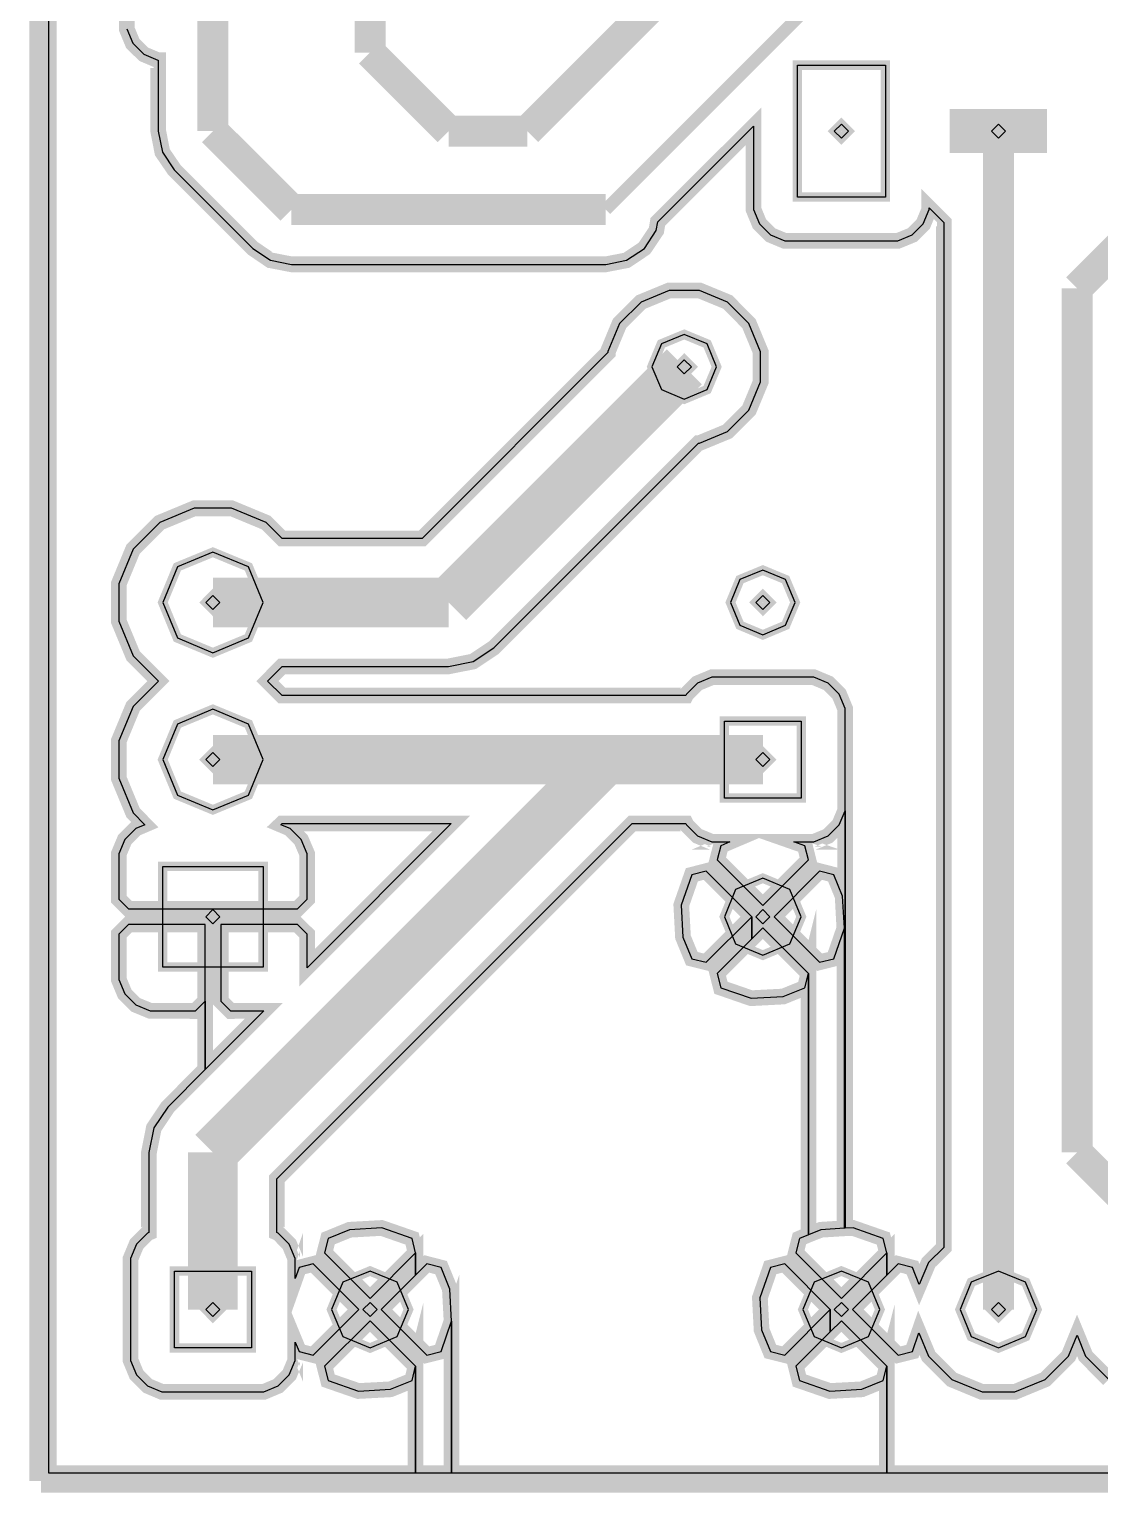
# Model space of a CAD drawing. Extents: x 0 to 6.22, y 0 to 4.04.
# Drawn here: x 2.116 to 2.797, y 2.058 to 2.989 of the extents above; entities that cross this region are included whole.
import ezdxf

# ---------------------------------------------------------------- set-up
doc = ezdxf.new("R2010")
doc.units = 0
doc.layers.get('0').update_dxf_attribs({"linetype": 'CONTINUOUS'})

msp = doc.modelspace()

# ---------------------------------------------------------------- linework, layer by layer
at = {"color": 0}
for points, const_width in [([(2.1231, 2.065), (2.1231, 4.03353)], 0.015), ([(3.41151, 2.07004), (2.66151, 2.07004), (2.66151, 2.13803), (2.63249, 2.16699), (2.62537, 2.15994), (2.62537, 2.1741), (2.5964, 2.20313), (2.58729, 2.20079), (2.58062, 2.18153), (2.58171, 2.16114), (2.58729, 2.1474), (2.5964, 2.14513), (2.62537, 2.1741), (2.62537, 2.15994), (2.60351, 2.13803), (2.60579, 2.1289), (2.62511, 2.12224), (2.64551, 2.12332), (2.65918, 2.1289), (2.66151, 2.13803), (2.66151, 2.07004), (2.38439, 2.07004), (2.38439, 2.16672), (2.38331, 2.18713), (2.37771, 2.20079), (2.3686, 2.20313), (2.36149, 2.19601), (2.36149, 2.21024), (2.35921, 2.21929), (2.3399, 2.22601), (2.3195, 2.22487), (2.30583, 2.21929), (2.3035, 2.21024), (2.33251, 2.18121), (2.36149, 2.21024), (2.36149, 2.19601), (2.33963, 2.1741), (2.3686, 2.14513), (2.37771, 2.1474), (2.38439, 2.16672), (2.38439, 2.07004), (2.36149, 2.07004), (2.36149, 2.13803), (2.33251, 2.16699), (2.3035, 2.13803), (2.30583, 2.1289), (2.32508, 2.12224), (2.34549, 2.12332), (2.35921, 2.1289), (2.36149, 2.13803), (2.36149, 2.07004), (2.1281, 2.07004), (2.1281, 4.02854)], 0.01), ([(3.41151, 2.07004), (2.66151, 2.07004), (2.66151, 2.13803), (2.63249, 2.16699), (2.62537, 2.15994), (2.62537, 2.1741), (2.5964, 2.20313), (2.58729, 2.20079), (2.58062, 2.18153), (2.58171, 2.16114), (2.58729, 2.1474), (2.5964, 2.14513), (2.62537, 2.1741), (2.62537, 2.15994), (2.60351, 2.13803), (2.60579, 2.1289), (2.62511, 2.12224), (2.64551, 2.12332), (2.65918, 2.1289), (2.66151, 2.13803), (2.66151, 2.07004), (2.38439, 2.07004), (2.38439, 2.16672), (2.38331, 2.18713), (2.37771, 2.20079), (2.3686, 2.20313), (2.36149, 2.19601), (2.36149, 2.21024), (2.35921, 2.21929), (2.3399, 2.22601), (2.3195, 2.22487), (2.30583, 2.21929), (2.3035, 2.21024), (2.33251, 2.18121), (2.36149, 2.21024), (2.36149, 2.19601), (2.33963, 2.1741), (2.3686, 2.14513), (2.37771, 2.1474), (2.38439, 2.16672), (2.38439, 2.07004), (2.36149, 2.07004), (2.36149, 2.13803), (2.33251, 2.16699), (2.3035, 2.13803), (2.30583, 2.1289), (2.32508, 2.12224), (2.34549, 2.12332), (2.35921, 2.1289), (2.36149, 2.13803), (2.36149, 2.07004), (2.1281, 2.07004), (2.1281, 4.02854)], 0.006), ([(2.43251, 2.9241), (2.63249, 3.12414)], 0.0197), ([(2.17763, 3.05914), (2.17763, 2.98921), (2.18142, 2.98003), (2.18842, 2.97304), (2.19749, 2.96918), (2.19769, 2.96918), (2.19769, 2.9241), (2.20031, 2.91069), (2.2079, 2.89953), (2.25792, 2.8495), (2.2691, 2.8419), (2.26921, 2.8419), (2.2825, 2.83931), (2.48247, 2.83931), (2.49582, 2.8419), (2.50711, 2.8495), (2.51471, 2.86079), (2.51568, 2.86643), (2.57661, 2.92719), (2.57661, 2.87418), (2.5804, 2.86501), (2.5874, 2.85801), (2.59651, 2.85422), (2.6684, 2.85422), (2.67763, 2.85801), (2.68463, 2.86501), (2.68842, 2.87414), (2.68842, 2.87532), (2.69769, 2.866), (2.69769, 2.2136), (2.68799, 2.20394), (2.68207, 2.18994), (2.67768, 2.20079), (2.66863, 2.20313), (2.66151, 2.19601), (2.66151, 2.21024), (2.65918, 2.21929), (2.63992, 2.22601), (2.63487, 2.22581), (2.63487, 2.55653), (2.63108, 2.56569), (2.62408, 2.57269), (2.61501, 2.5765), (2.55007, 2.5765), (2.5409, 2.57269), (2.5339, 2.56569), (2.53347, 2.56483), (2.27647, 2.56483), (2.26719, 2.57411), (2.27647, 2.58344), (2.38249, 2.58344), (2.39811, 2.58653), (2.41129, 2.59532), (2.5415, 2.72553), (2.5421, 2.72553), (2.56, 2.73292), (2.57368, 2.74653), (2.58111, 2.76443), (2.58111, 2.78369), (2.57368, 2.8016), (2.56011, 2.81532), (2.54221, 2.82269), (2.52289, 2.82269), (2.50499, 2.81532), (2.49132, 2.80171), (2.48389, 2.78381), (2.48389, 2.7831), (2.36561, 2.66482), (2.27647, 2.66482), (2.26639, 2.67492), (2.24442, 2.68403), (2.2206, 2.68403), (2.19862, 2.67492), (2.18169, 2.65804), (2.17258, 2.63601), (2.17258, 2.61219), (2.18169, 2.59022), (2.19781, 2.57411), (2.18169, 2.558), (2.17258, 2.53603), (2.17258, 2.51221), (2.18169, 2.49024), (2.18918, 2.48269), (2.18338, 2.48019), (2.17638, 2.47319), (2.17258, 2.46414), (2.17258, 2.45421), (2.17253, 2.43533), (2.17871, 2.4291), (2.28629, 2.4291), (2.29249, 2.43533), (2.29243, 2.45421), (2.29243, 2.46414), (2.28857, 2.47319), (2.28157, 2.48019), (2.27572, 2.48269), (2.27647, 2.4834), (2.38422, 2.4834), (2.29243, 2.3916), (2.29243, 2.39404), (2.29249, 2.41292), (2.28629, 2.41911), (2.23753, 2.41911), (2.23753, 2.37033), (2.24371, 2.3641), (2.26492, 2.36421), (2.22749, 2.32682), (2.22749, 2.41911), (2.17871, 2.41911), (2.17253, 2.41292), (2.17258, 2.39404), (2.17258, 2.38411), (2.17638, 2.375), (2.18338, 2.368), (2.1926, 2.36421), (2.22131, 2.3641), (2.22749, 2.37033), (2.22749, 2.32682), (2.20372, 2.3029), (2.19488, 2.28971), (2.19179, 2.27408), (2.19179, 2.22308), (2.19092, 2.22271), (2.18392, 2.21571), (2.18012, 2.2066), (2.18012, 2.14171), (2.18392, 2.13254), (2.19092, 2.12554), (2.19997, 2.12169), (2.26492, 2.12169), (2.27408, 2.12554), (2.28108, 2.13254), (2.28489, 2.1416), (2.28489, 2.15332), (2.28733, 2.1474), (2.29639, 2.14513), (2.32542, 2.1741), (2.29639, 2.20313), (2.28733, 2.20079), (2.28489, 2.1939), (2.28489, 2.20654), (2.28108, 2.21571), (2.27408, 2.22271), (2.27322, 2.22308), (2.27322, 2.25732), (2.49929, 2.4834), (2.53347, 2.4834), (2.5339, 2.48253), (2.5409, 2.47553), (2.55003, 2.47174), (2.56158, 2.47174), (2.55583, 2.46929), (2.5535, 2.46024), (2.58251, 2.43121), (2.61149, 2.46024), (2.60921, 2.46929), (2.60221, 2.47174), (2.6149, 2.47174), (2.62408, 2.47553), (2.63108, 2.48253), (2.63487, 2.4916), (2.63487, 2.22581), (2.63439, 2.22581), (2.63439, 2.41672), (2.63331, 2.43713), (2.62771, 2.45079), (2.6186, 2.45313), (2.58963, 2.4241), (2.6186, 2.39513), (2.62771, 2.3974), (2.63439, 2.41672), (2.63439, 2.22581), (2.61951, 2.22487), (2.61149, 2.22174), (2.61149, 2.38803), (2.58251, 2.41699), (2.57542, 2.40994), (2.57542, 2.4241), (2.54639, 2.45313), (2.53733, 2.45079), (2.5306, 2.43153), (2.53168, 2.41114), (2.53733, 2.3974), (2.54639, 2.39513), (2.57542, 2.4241), (2.57542, 2.40994), (2.5535, 2.38803), (2.55583, 2.3789), (2.57508, 2.37224), (2.59549, 2.37332), (2.60921, 2.3789), (2.61149, 2.38803), (2.61149, 2.22174), (2.60579, 2.21929), (2.60351, 2.21024), (2.63249, 2.18121), (2.66151, 2.21024), (2.66151, 2.19601), (2.6396, 2.1741), (2.66863, 2.14513), (2.67768, 2.1474), (2.68181, 2.15929), (2.68799, 2.14442), (2.70269, 2.12961), (2.722, 2.12164), (2.74289, 2.12164), (2.76221, 2.12961), (2.77701, 2.14432), (2.7825, 2.15771), (2.78797, 2.14442), (2.80268, 2.12961)], 0.01), ([(2.17763, 3.05914), (2.17763, 2.98921), (2.18142, 2.98003), (2.18842, 2.97304), (2.19749, 2.96918), (2.19769, 2.96918), (2.19769, 2.9241), (2.20031, 2.91069), (2.2079, 2.89953), (2.25792, 2.8495), (2.2691, 2.8419), (2.26921, 2.8419), (2.2825, 2.83931), (2.48247, 2.83931), (2.49582, 2.8419), (2.50711, 2.8495), (2.51471, 2.86079), (2.51568, 2.86643), (2.57661, 2.92719), (2.57661, 2.87418), (2.5804, 2.86501), (2.5874, 2.85801), (2.59651, 2.85422), (2.6684, 2.85422), (2.67763, 2.85801), (2.68463, 2.86501), (2.68842, 2.87414), (2.68842, 2.87532), (2.69769, 2.866), (2.69769, 2.2136), (2.68799, 2.20394), (2.68207, 2.18994), (2.67768, 2.20079), (2.66863, 2.20313), (2.66151, 2.19601), (2.66151, 2.21024), (2.65918, 2.21929), (2.63992, 2.22601), (2.63487, 2.22581), (2.63487, 2.55653), (2.63108, 2.56569), (2.62408, 2.57269), (2.61501, 2.5765), (2.55007, 2.5765), (2.5409, 2.57269), (2.5339, 2.56569), (2.53347, 2.56483), (2.27647, 2.56483), (2.26719, 2.57411), (2.27647, 2.58344), (2.38249, 2.58344), (2.39811, 2.58653), (2.41129, 2.59532), (2.5415, 2.72553), (2.5421, 2.72553), (2.56, 2.73292), (2.57368, 2.74653), (2.58111, 2.76443), (2.58111, 2.78369), (2.57368, 2.8016), (2.56011, 2.81532), (2.54221, 2.82269), (2.52289, 2.82269), (2.50499, 2.81532), (2.49132, 2.80171), (2.48389, 2.78381), (2.48389, 2.7831), (2.36561, 2.66482), (2.27647, 2.66482), (2.26639, 2.67492), (2.24442, 2.68403), (2.2206, 2.68403), (2.19862, 2.67492), (2.18169, 2.65804), (2.17258, 2.63601), (2.17258, 2.61219), (2.18169, 2.59022), (2.19781, 2.57411), (2.18169, 2.558), (2.17258, 2.53603), (2.17258, 2.51221), (2.18169, 2.49024), (2.18918, 2.48269), (2.18338, 2.48019), (2.17638, 2.47319), (2.17258, 2.46414), (2.17258, 2.45421), (2.17253, 2.43533), (2.17871, 2.4291), (2.28629, 2.4291), (2.29249, 2.43533), (2.29243, 2.45421), (2.29243, 2.46414), (2.28857, 2.47319), (2.28157, 2.48019), (2.27572, 2.48269), (2.27647, 2.4834), (2.38422, 2.4834), (2.29243, 2.3916), (2.29243, 2.39404), (2.29249, 2.41292), (2.28629, 2.41911), (2.23753, 2.41911), (2.23753, 2.37033), (2.24371, 2.3641), (2.26492, 2.36421), (2.22749, 2.32682), (2.22749, 2.41911), (2.17871, 2.41911), (2.17253, 2.41292), (2.17258, 2.39404), (2.17258, 2.38411), (2.17638, 2.375), (2.18338, 2.368), (2.1926, 2.36421), (2.22131, 2.3641), (2.22749, 2.37033), (2.22749, 2.32682), (2.20372, 2.3029), (2.19488, 2.28971), (2.19179, 2.27408), (2.19179, 2.22308), (2.19092, 2.22271), (2.18392, 2.21571), (2.18012, 2.2066), (2.18012, 2.14171), (2.18392, 2.13254), (2.19092, 2.12554), (2.19997, 2.12169), (2.26492, 2.12169), (2.27408, 2.12554), (2.28108, 2.13254), (2.28489, 2.1416), (2.28489, 2.15332), (2.28733, 2.1474), (2.29639, 2.14513), (2.32542, 2.1741), (2.29639, 2.20313), (2.28733, 2.20079), (2.28489, 2.1939), (2.28489, 2.20654), (2.28108, 2.21571), (2.27408, 2.22271), (2.27322, 2.22308), (2.27322, 2.25732), (2.49929, 2.4834), (2.53347, 2.4834), (2.5339, 2.48253), (2.5409, 2.47553), (2.55003, 2.47174), (2.56158, 2.47174), (2.55583, 2.46929), (2.5535, 2.46024), (2.58251, 2.43121), (2.61149, 2.46024), (2.60921, 2.46929), (2.60221, 2.47174), (2.6149, 2.47174), (2.62408, 2.47553), (2.63108, 2.48253), (2.63487, 2.4916), (2.63487, 2.22581), (2.63439, 2.22581), (2.63439, 2.41672), (2.63331, 2.43713), (2.62771, 2.45079), (2.6186, 2.45313), (2.58963, 2.4241), (2.6186, 2.39513), (2.62771, 2.3974), (2.63439, 2.41672), (2.63439, 2.22581), (2.61951, 2.22487), (2.61149, 2.22174), (2.61149, 2.38803), (2.58251, 2.41699), (2.57542, 2.40994), (2.57542, 2.4241), (2.54639, 2.45313), (2.53733, 2.45079), (2.5306, 2.43153), (2.53168, 2.41114), (2.53733, 2.3974), (2.54639, 2.39513), (2.57542, 2.4241), (2.57542, 2.40994), (2.5535, 2.38803), (2.55583, 2.3789), (2.57508, 2.37224), (2.59549, 2.37332), (2.60921, 2.3789), (2.61149, 2.38803), (2.61149, 2.22174), (2.60579, 2.21929), (2.60351, 2.21024), (2.63249, 2.18121), (2.66151, 2.21024), (2.66151, 2.19601), (2.6396, 2.1741), (2.66863, 2.14513), (2.67768, 2.1474), (2.68181, 2.15929), (2.68799, 2.14442), (2.70269, 2.12961), (2.722, 2.12164), (2.74289, 2.12164), (2.76221, 2.12961), (2.77701, 2.14432), (2.7825, 2.15771), (2.78797, 2.14442), (2.80268, 2.12961)], 0.006), ([(2.23247, 2.9241), (2.23247, 3.02408)], 0.0197), ([(2.33251, 3.02408), (2.33251, 2.97412)], 0.0197), ([(2.63249, 3.02408), (2.48247, 2.87414)], 0.008), ([(2.33251, 2.97412), (2.38249, 2.9241)], 0.0197), ([(2.73247, 2.9381), (2.73247, 2.9101)], 0.062), ([(2.2825, 2.87414), (2.23247, 2.9241)], 0.0197), ([(2.38249, 2.9241), (2.43251, 2.9241)], 0.0197), ([(2.73247, 2.9241), (2.73247, 2.1741)], 0.0197), ([(2.48247, 2.87414), (2.2825, 2.87414)], 0.0197), ([(2.83251, 2.87414), (2.7825, 2.82411)], 0.0197), ([(2.7825, 2.82411), (2.7825, 2.32411)], 0.0197), ([(2.55311, 2.77408), (2.54704, 2.78868), (2.5325, 2.79471), (2.5179, 2.78868), (2.51187, 2.77408), (2.5179, 2.7596), (2.5325, 2.75353), (2.54704, 2.7596), (2.55311, 2.77408)], 0.006), ([(2.5325, 2.77408), (2.38249, 2.62414)], 0.0315), ([(2.26449, 2.62414), (2.2551, 2.64675), (2.23247, 2.65608), (2.20985, 2.64675), (2.20053, 2.62414), (2.20985, 2.60151), (2.23247, 2.59212), (2.2551, 2.60151), (2.26449, 2.62414)], 0.006), ([(2.60308, 2.62414), (2.597, 2.63867), (2.58251, 2.64469), (2.56793, 2.63867), (2.5619, 2.62414), (2.56793, 2.6096), (2.58251, 2.60351), (2.597, 2.6096), (2.60308, 2.62414)], 0.006), ([(2.38249, 2.62414), (2.23247, 2.62414)], 0.0315), ([(2.26449, 2.52408), (2.2551, 2.54676), (2.23247, 2.5561), (2.20985, 2.54676), (2.20053, 2.52408), (2.20985, 2.50151), (2.23247, 2.49214), (2.2551, 2.50151), (2.26449, 2.52408)], 0.006), ([(2.58251, 2.52408), (2.23247, 2.52408)], 0.0315), ([(2.23247, 2.27408), (2.48247, 2.52408)], 0.0315), ([(2.48247, 2.52408), (2.58251, 2.52408)], 0.0315), ([(2.60699, 2.4241), (2.59978, 2.44146), (2.58251, 2.44862), (2.56515, 2.44146), (2.558, 2.4241), (2.56515, 2.40685), (2.58251, 2.39962), (2.59978, 2.40685), (2.60699, 2.4241)], 0.006), ([(2.7825, 2.32411), (2.7825, 2.27408)], 0.0197), ([(2.23247, 2.1741), (2.23247, 2.27408)], 0.0315), ([(2.7825, 2.27408), (2.83251, 2.22412)], 0.0197), ([(2.35699, 2.1741), (2.34978, 2.19146), (2.33251, 2.19862), (2.31515, 2.19146), (2.308, 2.1741), (2.31515, 2.15685), (2.33251, 2.14962), (2.34978, 2.15685), (2.35699, 2.1741)], 0.006), ([(2.65701, 2.1741), (2.64979, 2.19146), (2.63249, 2.19862), (2.61518, 2.19146), (2.60801, 2.1741), (2.61518, 2.15685), (2.63249, 2.14962), (2.64979, 2.15685), (2.65701, 2.1741)], 0.006), ([(2.757, 2.1741), (2.74978, 2.19146), (2.73247, 2.19862), (2.71517, 2.19146), (2.70801, 2.1741), (2.71517, 2.15685), (2.73247, 2.14962), (2.74978, 2.15685), (2.757, 2.1741)], 0.006), ([(4.09158, 2.065), (2.1231, 2.065)], 0.015)]:
    msp.add_lwpolyline(points, dxfattribs=dict(at, const_width=const_width))
for points in [[(3.41151, 2.07004), (2.66151, 2.07004), (2.66151, 2.13803), (2.63249, 2.16699), (2.62537, 2.15994), (2.62537, 2.1741), (2.5964, 2.20313), (2.58729, 2.20079), (2.58062, 2.18153), (2.58171, 2.16114), (2.58729, 2.1474), (2.5964, 2.14513), (2.62537, 2.1741), (2.62537, 2.15994), (2.60351, 2.13803), (2.60579, 2.1289), (2.62511, 2.12224), (2.64551, 2.12332), (2.65918, 2.1289), (2.66151, 2.13803), (2.66151, 2.07004), (2.38439, 2.07004), (2.38439, 2.16672), (2.38331, 2.18713), (2.37771, 2.20079), (2.3686, 2.20313), (2.36149, 2.19601), (2.36149, 2.21024), (2.35921, 2.21929), (2.3399, 2.22601), (2.3195, 2.22487), (2.30583, 2.21929), (2.3035, 2.21024), (2.33251, 2.18121), (2.36149, 2.21024), (2.36149, 2.19601), (2.33963, 2.1741), (2.3686, 2.14513), (2.37771, 2.1474), (2.38439, 2.16672), (2.38439, 2.07004), (2.36149, 2.07004), (2.36149, 2.13803), (2.33251, 2.16699), (2.3035, 2.13803), (2.30583, 2.1289), (2.32508, 2.12224), (2.34549, 2.12332), (2.35921, 2.1289), (2.36149, 2.13803), (2.36149, 2.07004), (2.1281, 2.07004), (2.1281, 4.02854)], [(2.17763, 2.98921), (2.18142, 2.98003), (2.18842, 2.97304), (2.19749, 2.96918), (2.19769, 2.96918), (2.19769, 2.9241), (2.20031, 2.91069), (2.2079, 2.89953), (2.25792, 2.8495), (2.2691, 2.8419), (2.26921, 2.8419), (2.2825, 2.83931), (2.48247, 2.83931), (2.49582, 2.8419), (2.50711, 2.8495), (2.51471, 2.86079), (2.51568, 2.86643), (2.57661, 2.92719), (2.57661, 2.87418), (2.5804, 2.86501), (2.5874, 2.85801), (2.59651, 2.85422), (2.6684, 2.85422), (2.67763, 2.85801), (2.68463, 2.86501), (2.68842, 2.87414), (2.68842, 2.87532), (2.69769, 2.866), (2.69769, 2.2136), (2.68799, 2.20394), (2.68207, 2.18994), (2.67768, 2.20079), (2.66863, 2.20313), (2.66151, 2.19601), (2.66151, 2.21024), (2.65918, 2.21929), (2.63992, 2.22601), (2.63487, 2.22581), (2.63487, 2.55653), (2.63108, 2.56569), (2.62408, 2.57269), (2.61501, 2.5765), (2.55007, 2.5765), (2.5409, 2.57269), (2.5339, 2.56569), (2.53347, 2.56483), (2.27647, 2.56483), (2.26719, 2.57411), (2.27647, 2.58344), (2.38249, 2.58344), (2.39811, 2.58653), (2.41129, 2.59532), (2.5415, 2.72553), (2.5421, 2.72553), (2.56, 2.73292), (2.57368, 2.74653), (2.58111, 2.76443), (2.58111, 2.78369), (2.57368, 2.8016), (2.56011, 2.81532), (2.54221, 2.82269), (2.52289, 2.82269), (2.50499, 2.81532), (2.49132, 2.80171), (2.48389, 2.78381), (2.48389, 2.7831), (2.36561, 2.66482), (2.27647, 2.66482), (2.26639, 2.67492), (2.24442, 2.68403), (2.2206, 2.68403), (2.19862, 2.67492), (2.18169, 2.65804), (2.17258, 2.63601), (2.17258, 2.61219), (2.18169, 2.59022), (2.19781, 2.57411), (2.18169, 2.558), (2.17258, 2.53603), (2.17258, 2.51221), (2.18169, 2.49024), (2.18918, 2.48269), (2.18338, 2.48019), (2.17638, 2.47319), (2.17258, 2.46414), (2.17258, 2.45421), (2.17253, 2.43533), (2.17871, 2.4291), (2.28629, 2.4291), (2.29249, 2.43533), (2.29243, 2.45421), (2.29243, 2.46414), (2.28857, 2.47319), (2.28157, 2.48019), (2.27572, 2.48269), (2.27647, 2.4834), (2.38422, 2.4834), (2.29243, 2.3916), (2.29243, 2.39404), (2.29249, 2.41292), (2.28629, 2.41911), (2.23753, 2.41911), (2.23753, 2.37033), (2.24371, 2.3641), (2.26492, 2.36421), (2.22749, 2.32682), (2.22749, 2.41911), (2.17871, 2.41911), (2.17253, 2.41292), (2.17258, 2.39404), (2.17258, 2.38411), (2.17638, 2.375), (2.18338, 2.368), (2.1926, 2.36421), (2.22131, 2.3641), (2.22749, 2.37033), (2.22749, 2.32682), (2.20372, 2.3029), (2.19488, 2.28971), (2.19179, 2.27408), (2.19179, 2.22308), (2.19092, 2.22271), (2.18392, 2.21571), (2.18012, 2.2066), (2.18012, 2.14171), (2.18392, 2.13254), (2.19092, 2.12554), (2.19997, 2.12169), (2.26492, 2.12169), (2.27408, 2.12554), (2.28108, 2.13254), (2.28489, 2.1416), (2.28489, 2.15332), (2.28733, 2.1474), (2.29639, 2.14513), (2.32542, 2.1741), (2.29639, 2.20313), (2.28733, 2.20079), (2.28489, 2.1939), (2.28489, 2.20654), (2.28108, 2.21571), (2.27408, 2.22271), (2.27322, 2.22308), (2.27322, 2.25732), (2.49929, 2.4834), (2.53347, 2.4834), (2.5339, 2.48253), (2.5409, 2.47553), (2.55003, 2.47174), (2.56158, 2.47174), (2.55583, 2.46929), (2.5535, 2.46024), (2.58251, 2.43121), (2.61149, 2.46024), (2.60921, 2.46929), (2.60221, 2.47174), (2.6149, 2.47174), (2.62408, 2.47553), (2.63108, 2.48253), (2.63487, 2.4916), (2.63487, 2.22581), (2.63439, 2.22581), (2.63439, 2.41672), (2.63331, 2.43713), (2.62771, 2.45079), (2.6186, 2.45313), (2.58963, 2.4241), (2.6186, 2.39513), (2.62771, 2.3974), (2.63439, 2.41672), (2.63439, 2.22581), (2.61951, 2.22487), (2.61149, 2.22174), (2.61149, 2.38803), (2.58251, 2.41699), (2.57542, 2.40994), (2.57542, 2.4241), (2.54639, 2.45313), (2.53733, 2.45079), (2.5306, 2.43153), (2.53168, 2.41114), (2.53733, 2.3974), (2.54639, 2.39513), (2.57542, 2.4241), (2.57542, 2.40994), (2.5535, 2.38803), (2.55583, 2.3789), (2.57508, 2.37224), (2.59549, 2.37332), (2.60921, 2.3789), (2.61149, 2.38803), (2.61149, 2.22174), (2.60579, 2.21929), (2.60351, 2.21024), (2.63249, 2.18121), (2.66151, 2.21024), (2.66151, 2.19601), (2.6396, 2.1741), (2.66863, 2.14513), (2.67768, 2.1474), (2.68181, 2.15929), (2.68799, 2.14442), (2.70269, 2.12961), (2.722, 2.12164), (2.74289, 2.12164), (2.76221, 2.12961), (2.77701, 2.14432), (2.7825, 2.15771), (2.78797, 2.14442), (2.80268, 2.12961)], [(2.55311, 2.77408), (2.54704, 2.78868), (2.5325, 2.79471), (2.5179, 2.78868), (2.51187, 2.77408), (2.5179, 2.7596), (2.5325, 2.75353), (2.54704, 2.7596), (2.55311, 2.77408)], [(2.26449, 2.62414), (2.2551, 2.64675), (2.23247, 2.65608), (2.20985, 2.64675), (2.20053, 2.62414), (2.20985, 2.60151), (2.23247, 2.59212), (2.2551, 2.60151), (2.26449, 2.62414)], [(2.60308, 2.62414), (2.597, 2.63867), (2.58251, 2.64469), (2.56793, 2.63867), (2.5619, 2.62414), (2.56793, 2.6096), (2.58251, 2.60351), (2.597, 2.6096), (2.60308, 2.62414)], [(2.26449, 2.52408), (2.2551, 2.54676), (2.23247, 2.5561), (2.20985, 2.54676), (2.20053, 2.52408), (2.20985, 2.50151), (2.23247, 2.49214), (2.2551, 2.50151), (2.26449, 2.52408)], [(2.60699, 2.4241), (2.59978, 2.44146), (2.58251, 2.44862), (2.56515, 2.44146), (2.558, 2.4241), (2.56515, 2.40685), (2.58251, 2.39962), (2.59978, 2.40685), (2.60699, 2.4241)], [(2.35699, 2.1741), (2.34978, 2.19146), (2.33251, 2.19862), (2.31515, 2.19146), (2.308, 2.1741), (2.31515, 2.15685), (2.33251, 2.14962), (2.34978, 2.15685), (2.35699, 2.1741)], [(2.65701, 2.1741), (2.64979, 2.19146), (2.63249, 2.19862), (2.61518, 2.19146), (2.60801, 2.1741), (2.61518, 2.15685), (2.63249, 2.14962), (2.64979, 2.15685), (2.65701, 2.1741)], [(2.757, 2.1741), (2.74978, 2.19146), (2.73247, 2.19862), (2.71517, 2.19146), (2.70801, 2.1741), (2.71517, 2.15685), (2.73247, 2.14962), (2.74978, 2.15685), (2.757, 2.1741)]]:
    msp.add_lwpolyline(points, dxfattribs=at)
at = {"color": 0, "const_width": 0.006}
for points in [[(2.60449, 2.9661), (2.60449, 2.88211), (2.66049, 2.88211), (2.66049, 2.9661), (2.60449, 2.9661)], [(2.558, 2.54861), (2.558, 2.49963), (2.60699, 2.49963), (2.60699, 2.54861), (2.558, 2.54861)], [(2.20053, 2.45611), (2.20053, 2.39208), (2.26449, 2.39208), (2.26449, 2.45611), (2.20053, 2.45611)], [(2.20801, 2.19862), (2.20801, 2.14962), (2.257, 2.14962), (2.257, 2.19862), (2.20801, 2.19862)]]:
    msp.add_lwpolyline(points, close=True, dxfattribs=at)
at = {"color": 0}
for points in [[(2.60449, 2.9661), (2.66049, 2.9661), (2.66049, 2.88211), (2.60449, 2.88211), (2.60449, 2.9661)], [(2.558, 2.54861), (2.60699, 2.54861), (2.60699, 2.49963), (2.558, 2.49963), (2.558, 2.54861)], [(2.20053, 2.45611), (2.26449, 2.45611), (2.26449, 2.39208), (2.20053, 2.39208), (2.20053, 2.45611)], [(2.20801, 2.19862), (2.257, 2.19862), (2.257, 2.14962), (2.20801, 2.14962), (2.20801, 2.19862)]]:
    msp.add_lwpolyline(points, close=True, dxfattribs=at)
at = {"color": 7, "const_width": 0.006}
for points in [[(2.63699, 2.9241), (2.63249, 2.9286), (2.62799, 2.9241), (2.63249, 2.9196), (2.63699, 2.9241)], [(2.73697, 2.9241), (2.73247, 2.9286), (2.72803, 2.9241), (2.73247, 2.9196), (2.73697, 2.9241)], [(2.537, 2.77408), (2.5325, 2.7786), (2.528, 2.77408), (2.5325, 2.76964), (2.537, 2.77408)], [(2.23697, 2.62414), (2.23247, 2.62864), (2.22803, 2.62414), (2.23247, 2.61963), (2.23697, 2.62414)], [(2.58703, 2.62414), (2.58251, 2.62864), (2.57801, 2.62414), (2.58251, 2.61963), (2.58703, 2.62414)], [(2.23697, 2.52408), (2.23247, 2.5286), (2.22803, 2.52408), (2.23247, 2.51964), (2.23697, 2.52408)], [(2.58703, 2.52408), (2.58251, 2.5286), (2.57801, 2.52408), (2.58251, 2.51964), (2.58703, 2.52408)], [(2.23697, 2.4241), (2.23247, 2.4286), (2.22803, 2.4241), (2.23247, 2.4196), (2.23697, 2.4241)], [(2.58703, 2.4241), (2.58251, 2.4286), (2.57801, 2.4241), (2.58251, 2.4196), (2.58703, 2.4241)], [(2.23697, 2.1741), (2.23247, 2.1786), (2.22803, 2.1741), (2.23247, 2.1696), (2.23697, 2.1741)], [(2.33703, 2.1741), (2.33251, 2.1786), (2.32801, 2.1741), (2.33251, 2.1696), (2.33703, 2.1741)], [(2.63699, 2.1741), (2.63249, 2.1786), (2.62799, 2.1741), (2.63249, 2.1696), (2.63699, 2.1741)], [(2.73697, 2.1741), (2.73247, 2.1786), (2.72803, 2.1741), (2.73247, 2.1696), (2.73697, 2.1741)]]:
    msp.add_lwpolyline(points, dxfattribs=at)
at = {"color": 7}
for points in [[(2.63699, 2.9241), (2.63249, 2.9286), (2.62799, 2.9241), (2.63249, 2.9196), (2.63699, 2.9241)], [(2.73697, 2.9241), (2.73247, 2.9286), (2.72803, 2.9241), (2.73247, 2.9196), (2.73697, 2.9241)], [(2.537, 2.77408), (2.5325, 2.7786), (2.528, 2.77408), (2.5325, 2.76964), (2.537, 2.77408)], [(2.23697, 2.62414), (2.23247, 2.62864), (2.22803, 2.62414), (2.23247, 2.61963), (2.23697, 2.62414)], [(2.58703, 2.62414), (2.58251, 2.62864), (2.57801, 2.62414), (2.58251, 2.61963), (2.58703, 2.62414)], [(2.23697, 2.52408), (2.23247, 2.5286), (2.22803, 2.52408), (2.23247, 2.51964), (2.23697, 2.52408)], [(2.58703, 2.52408), (2.58251, 2.5286), (2.57801, 2.52408), (2.58251, 2.51964), (2.58703, 2.52408)], [(2.23697, 2.4241), (2.23247, 2.4286), (2.22803, 2.4241), (2.23247, 2.4196), (2.23697, 2.4241)], [(2.58703, 2.4241), (2.58251, 2.4286), (2.57801, 2.4241), (2.58251, 2.4196), (2.58703, 2.4241)], [(2.23697, 2.1741), (2.23247, 2.1786), (2.22803, 2.1741), (2.23247, 2.1696), (2.23697, 2.1741)], [(2.33703, 2.1741), (2.33251, 2.1786), (2.32801, 2.1741), (2.33251, 2.1696), (2.33703, 2.1741)], [(2.63699, 2.1741), (2.63249, 2.1786), (2.62799, 2.1741), (2.63249, 2.1696), (2.63699, 2.1741)], [(2.73697, 2.1741), (2.73247, 2.1786), (2.72803, 2.1741), (2.73247, 2.1696), (2.73697, 2.1741)]]:
    msp.add_lwpolyline(points, dxfattribs=at)

doc.saveas('drawing.dxf')
